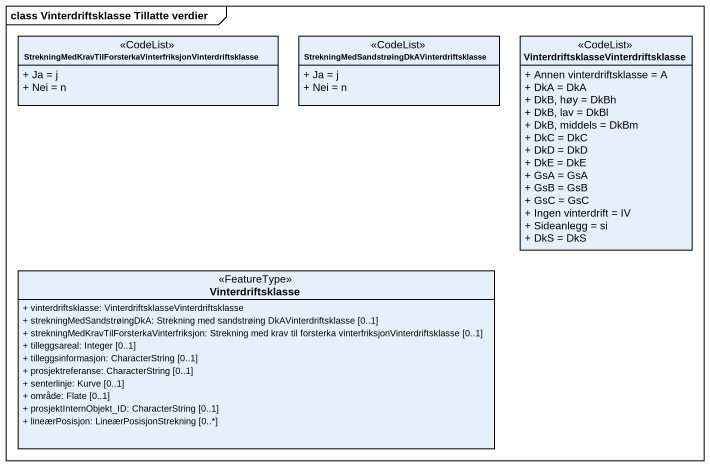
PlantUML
@startuml
mainframe class Vinterdriftsklasse Tillatte verdier
hide circle
hide empty members
skinparam classAttributeIconSize 0
class "StrekningMedKravTilForsterkaVinterfriksjonVinterdriftsklasse" as StrekningMedKravTilForsterka <<CodeList>> {
  + Ja = j
  + Nei = n
}
class "StrekningMedSandstrøingDkAVinterdriftsklasse" as StrekningMedSandstrøingDkAVi <<CodeList>> {
  + Ja = j
  + Nei = n
}
class "VinterdriftsklasseVinterdriftsklasse" as VinterdriftsklasseVinterdrif <<CodeList>> {
  + Annen vinterdriftsklasse = A
  + DkA = DkA
  + DkB, høy = DkBh
  + DkB, lav = DkBl
  + DkB, middels = DkBm
  + DkC = DkC
  + DkD = DkD
  + DkE = DkE
  + GsA = GsA
  + GsB = GsB
  + GsC = GsC
  + Ingen vinterdrift = IV
  + Sideanlegg = si
  + DkS = DkS
}
class Vinterdriftsklasse <<FeatureType>> {
  + vinterdriftsklasse: VinterdriftsklasseVinterdriftsklasse
  + strekningMedSandstrøingDkA: Strekning med sandstrøing DkAVinterdriftsklasse [0..1]
  + strekningMedKravTilForsterkaVinterfriksjon: Strekning med krav til forsterka vinterfriksjonVinterdriftsklasse [0..1]
  + tilleggsareal: Integer [0..1]
  + tilleggsinformasjon: CharacterString [0..1]
  + prosjektreferanse: CharacterString [0..1]
  + senterlinje: Kurve [0..1]
  + område: Flate [0..1]
  + prosjektInternObjekt_ID: CharacterString [0..1]
  + lineærPosisjon: LineærPosisjonStrekning [0..*]
}
@enduml
